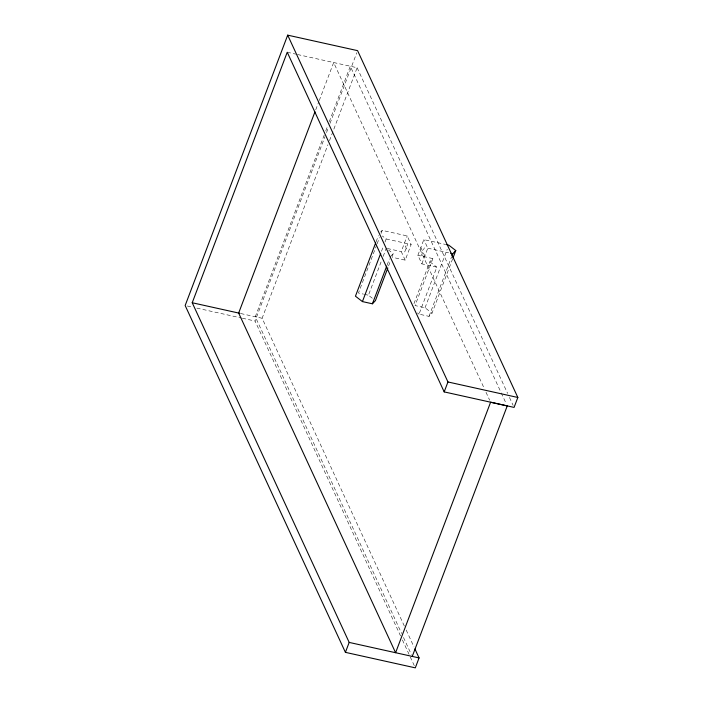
<?xml version="1.0" encoding="UTF-8"?>
<svg xmlns="http://www.w3.org/2000/svg" width="703" height="703" viewBox="0 0 703 703"><rect width="100%" height="100%" fill="white"/><g stroke="black" fill="none" stroke-linecap="round" stroke-linejoin="round"><path stroke-width="0.53" stroke-dasharray="3.52 2.64" d="M315.744 109.773L318.863 101.566M319.25 100.538L333.661 62.549L484.165 388.267M324.215 135.029L255.294 316.763L401.659 633.517M325.77 130.925L327.721 125.793M329.276 121.681L350.305 66.24L500.808 391.966M400.569 635.96L255.048 321.034L324.962 136.681M326.517 132.586L328.459 127.463M330.015 123.368L356.816 52.699M404.339 626.048L262.122 318.257L327.923 144.739M329.487 140.635L357.133 67.734L296.771 54.351M376.079 241.779L378.416 235.619M376.755 244.758L358.46 293.01L363.451 294.118M377.151 243.73L379.479 237.57M381.044 233.466L382.212 230.382L407.178 235.918L411.141 244.503L405.209 260.154L392.362 257.307M381.501 251.279L383.451 246.147M385.007 242.043L386.175 238.958L382.3 235.962M372.318 298.221L368.442 295.225L381.615 260.505M383.161 256.419L386.263 248.256M387.125 265.005L389.453 258.88M388.592 265.91L390.525 260.804M392.072 256.718L393.232 253.651L388.583 250.057M405.209 260.154L401.246 251.577L407.178 235.918M404.708 251.955L407.678 244.126M452.662 258.766L432.02 313.178L429.015 316.359L419.023 314.144L436.835 267.175L421.853 263.853L417.89 255.268L423.83 239.609L445.676 244.459M421.352 255.646L424.322 247.816M421.853 263.853L427.793 248.194L423.83 239.609M413.979 303.643L429.858 261.78L432.872 258.59L417.89 255.268M432.872 258.59L415.06 305.568L425.043 307.782L432.02 313.178M425.043 307.782L447.24 249.257M429.015 316.359L451.598 256.815M380.701 231.972L382.212 230.382M390.227 256.832L393.232 253.651M287.237 52.233L295.708 54.113M386.175 238.958L411.141 244.503M427.793 248.194L448.602 252.808M387.327 248.493L401.246 251.577M364.453 294.337L368.442 295.225M240.734 313.529L262.122 318.257M187.279 305.998L192.569 307.176M196.805 308.107L241.278 317.976M242.342 318.213L255.048 321.034M429.858 261.78L436.835 267.175M417.477 312.949L419.023 314.144M357.133 67.734L507.636 393.46M509.473 397.441L513.155 405.411M501.265 392.959L506.336 403.917M420.86 247.438L424.594 255.532M486.001 392.256L489.683 400.227M405.2 245.892L407.186 250.18M406.185 630.029L414.005 646.962M403.496 637.498L411.325 654.431M402.406 639.941L409.779 655.89M410.236 656.883L415.306 667.85"/><path stroke-width="1.05" d="M345.41 652.349L349.18 642.419L192.227 302.747L287.237 52.233L444.182 391.896L514.078 407.406L517.839 397.476L357.59 50.651L287.694 35.15L185.161 305.524L345.41 652.349L415.306 667.85L419.067 657.92L414.928 648.957M314.97 111.83L238.651 313.063L395.596 652.736L490.606 402.213L507.25 405.912L412.248 656.426M375.692 242.807L355.446 296.191L362.423 301.587L372.414 303.801L375.42 300.62L387.819 267.948M362.423 301.587L380.718 253.335M372.414 303.801L386.738 266.024M451.985 255.787L452.767 253.73L455.772 250.549L448.795 245.154L446.721 244.688M453.048 257.737L455.772 250.549M444.182 391.896L447.952 381.966L287.694 35.15M450.685 253.273L452.767 253.73M192.227 302.747L239.881 313.318M447.952 381.966L517.839 397.476M349.18 642.419L419.067 657.92"/></g></svg>
